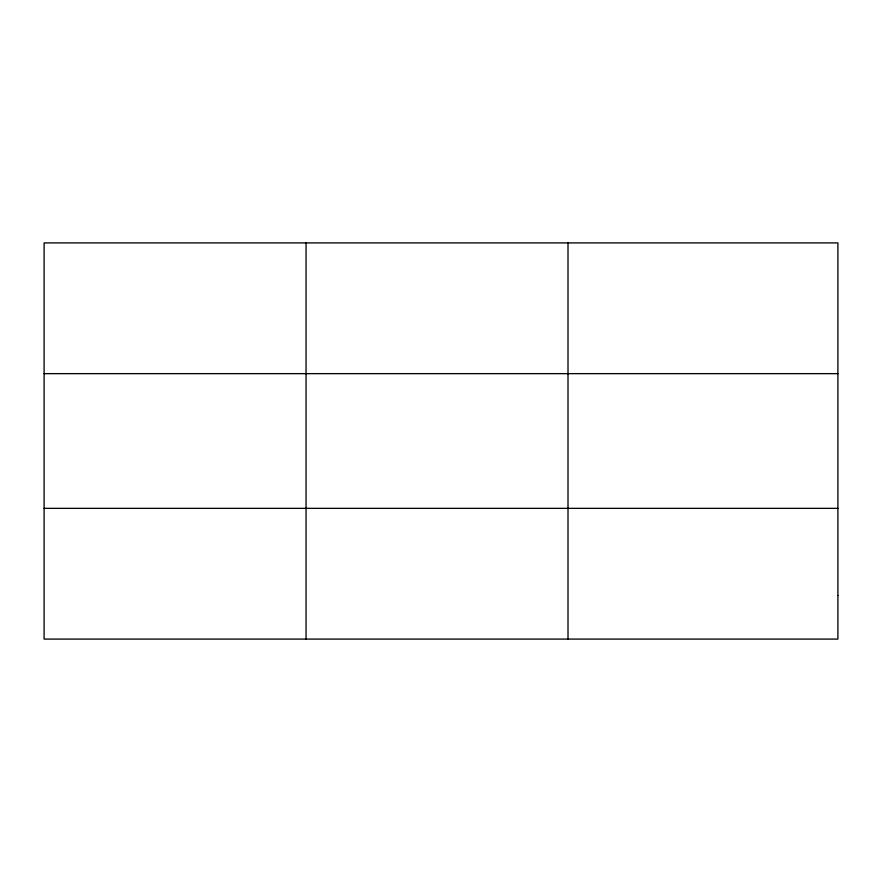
<?xml version="1.0" encoding="UTF-8"?>
<svg xmlns="http://www.w3.org/2000/svg" width="882" height="882" viewBox="0 0 882 882"><rect width="100%" height="100%" fill="white"/><g stroke="black" fill="none" stroke-linecap="round" stroke-linejoin="round"><path stroke-width="1.32" d="M306.054 639.086L306.054 242.914M568.008 639.086L568.008 242.914M44.1 373.648L837.9 373.648M44.1 508.352L837.9 508.352M837.9 595.504L837.9 639.086L44.1 639.086L44.1 242.914L837.9 242.914L837.9 595.504"/></g></svg>
